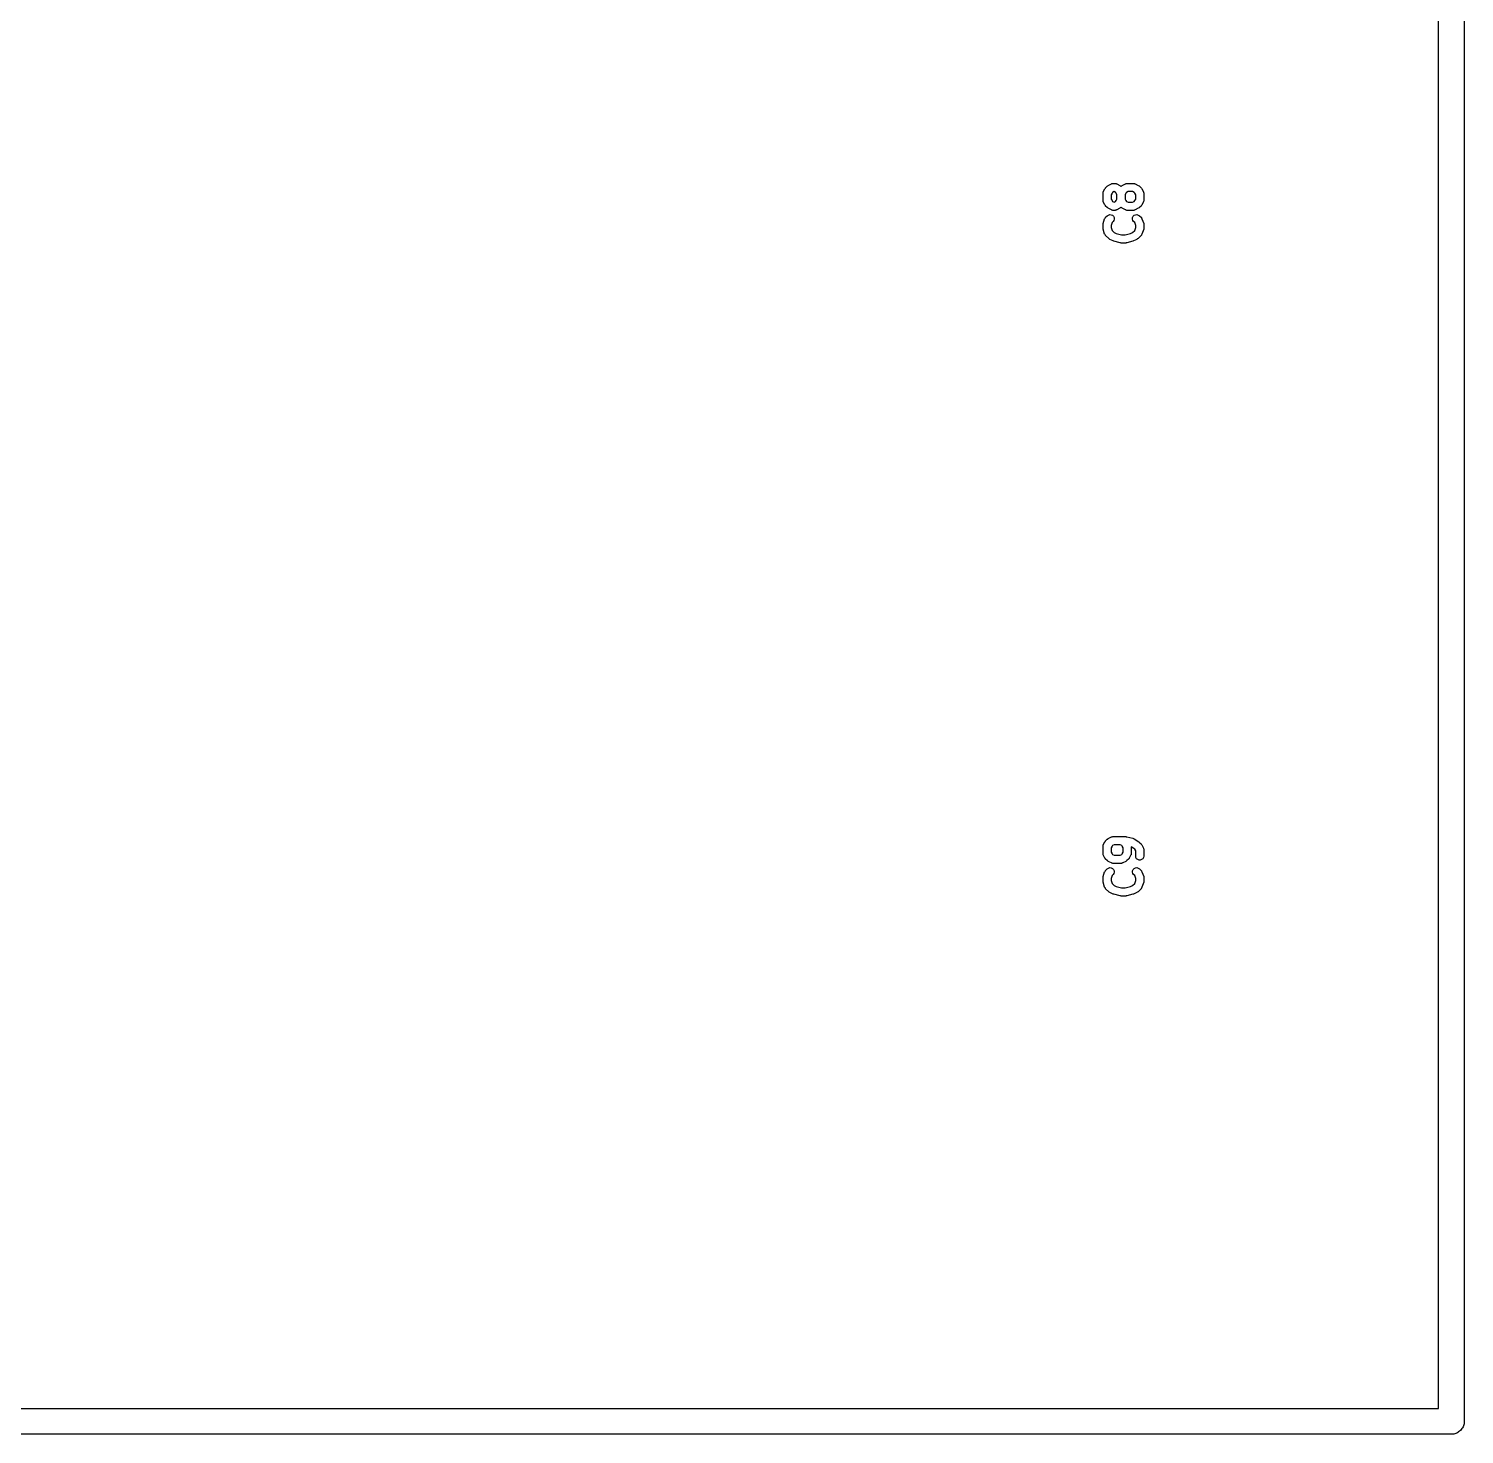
# Model space of a CAD drawing. Extents: x 93.8 to 153.2, y -121.7 to -73.6.
# Drawn here: x 124.64 to 130.22, y -117.4 to -111.93 of the extents above; entities that cross this region are included whole.
import ezdxf

# ---------------------------------------------------------------- set-up
doc = ezdxf.new("R2010")
doc.units = 0
doc.header["$MEASUREMENT"] = 0
doc.layers.add('BLACK', color=7, linetype='CONTINUOUS')

msp = doc.modelspace()

# ---------------------------------------------------------------- linework, layer by layer
at = {"layer": 'Black'}
for p, q in [((130.125, -115.57), (130.125, -102.285)), ((130.225, -102.235), (130.225, -115.57)), ((128.821, -112.566), (128.827, -112.554)), ((128.827, -112.554), (128.829, -112.552)), ((128.829, -112.552), (128.83, -112.55)), ((128.83, -112.55), (128.836, -112.544)), ((128.836, -112.544), (128.838, -112.543)), ((128.838, -112.543), (128.84, -112.541)), ((128.84, -112.541), (128.853, -112.535)), ((128.853, -112.535), (128.854, -112.534)), ((128.853, -112.535), (128.853, -112.535)), ((128.854, -112.534), (128.856, -112.534)), ((128.856, -112.534), (128.858, -112.533)), ((128.858, -112.533), (128.859, -112.533)), ((128.859, -112.533), (128.86, -112.533)), ((128.86, -112.533), (128.866, -112.533)), ((128.866, -112.533), (128.867, -112.533)), ((128.867, -112.533), (128.868, -112.533)), ((128.868, -112.533), (128.869, -112.534)), ((128.869, -112.534), (128.871, -112.534)), ((128.871, -112.534), (128.872, -112.535)), ((128.872, -112.535), (128.873, -112.535)), ((128.873, -112.535), (128.885, -112.541)), ((128.885, -112.541), (128.887, -112.543)), ((128.887, -112.543), (128.889, -112.544)), ((128.889, -112.544), (128.89, -112.545)), ((128.89, -112.545), (128.891, -112.544)), ((128.891, -112.544), (128.893, -112.543)), ((128.893, -112.543), (128.895, -112.541)), ((128.895, -112.541), (128.907, -112.535)), ((128.907, -112.535), (128.908, -112.535)), ((128.908, -112.535), (128.909, -112.534)), ((128.909, -112.534), (128.91, -112.534)), ((128.91, -112.534), (128.912, -112.533)), ((128.912, -112.533), (128.913, -112.533)), ((128.913, -112.533), (128.914, -112.533)), ((128.914, -112.533), (128.938, -112.533)), ((128.938, -112.533), (128.939, -112.533)), ((128.939, -112.533), (128.94, -112.533)), ((128.94, -112.533), (128.942, -112.534)), ((128.942, -112.534), (128.944, -112.534)), ((128.944, -112.534), (128.944, -112.535)), ((128.944, -112.535), (128.945, -112.535)), ((128.945, -112.535), (128.957, -112.541)), ((128.957, -112.541), (128.96, -112.543)), ((128.96, -112.543), (128.962, -112.544)), ((128.962, -112.544), (128.968, -112.55)), ((128.968, -112.55), (128.969, -112.552)), ((128.969, -112.552), (128.971, -112.554)), ((128.971, -112.554), (128.977, -112.566)), ((128.82, -112.57), (128.821, -112.568)), ((128.82, -112.572), (128.82, -112.57)), ((128.82, -112.573), (128.82, -112.572)), ((128.82, -112.598), (128.82, -112.573)), ((128.82, -112.573), (128.82, -112.573)), ((128.82, -112.599), (128.82, -112.598)), ((128.82, -112.598), (128.82, -112.598)), ((128.82, -112.601), (128.82, -112.599)), ((128.821, -112.603), (128.82, -112.601)), ((128.821, -112.567), (128.821, -112.566)), ((128.821, -112.568), (128.821, -112.567)), ((128.821, -112.604), (128.821, -112.603)), ((128.821, -112.605), (128.821, -112.604)), ((128.827, -112.617), (128.821, -112.605)), ((128.829, -112.619), (128.827, -112.617)), ((128.83, -112.621), (128.829, -112.619)), ((128.855, -112.571), (128.851, -112.577)), ((128.851, -112.577), (128.851, -112.594)), ((128.851, -112.594), (128.855, -112.6)), ((128.857, -112.568), (128.855, -112.571)), ((128.855, -112.6), (128.857, -112.603)), ((128.863, -112.565), (128.857, -112.568)), ((128.857, -112.603), (128.863, -112.606)), ((128.868, -112.568), (128.863, -112.565)), ((128.863, -112.606), (128.868, -112.603)), ((128.871, -112.571), (128.868, -112.568)), ((128.868, -112.603), (128.871, -112.6)), ((128.874, -112.577), (128.871, -112.571)), ((128.871, -112.6), (128.874, -112.594)), ((128.874, -112.594), (128.874, -112.577)), ((128.909, -112.571), (128.906, -112.577)), ((128.906, -112.577), (128.906, -112.594)), ((128.906, -112.594), (128.909, -112.6)), ((128.911, -112.568), (128.909, -112.571)), ((128.909, -112.6), (128.911, -112.603)), ((128.918, -112.565), (128.911, -112.568)), ((128.911, -112.603), (128.918, -112.606)), ((128.935, -112.565), (128.918, -112.565)), ((128.918, -112.606), (128.935, -112.606)), ((128.941, -112.568), (128.935, -112.565)), ((128.935, -112.606), (128.941, -112.603)), ((128.943, -112.571), (128.941, -112.568)), ((128.941, -112.603), (128.943, -112.6)), ((128.947, -112.577), (128.943, -112.571)), ((128.943, -112.6), (128.947, -112.594)), ((128.947, -112.594), (128.947, -112.577)), ((128.969, -112.619), (128.968, -112.621)), ((128.971, -112.617), (128.969, -112.619)), ((128.977, -112.605), (128.971, -112.617)), ((128.977, -112.566), (128.977, -112.567)), ((128.977, -112.567), (128.977, -112.568)), ((128.977, -112.568), (128.978, -112.57)), ((128.978, -112.601), (128.977, -112.603)), ((128.977, -112.603), (128.977, -112.604)), ((128.977, -112.604), (128.977, -112.605)), ((128.978, -112.57), (128.978, -112.572)), ((128.978, -112.572), (128.978, -112.573)), ((128.978, -112.573), (128.978, -112.573)), ((128.978, -112.573), (128.978, -112.598)), ((128.978, -112.598), (128.978, -112.598)), ((128.978, -112.598), (128.978, -112.599)), ((128.978, -112.599), (128.978, -112.601)), ((128.82, -112.689), (128.826, -112.671)), ((128.826, -112.671), (128.827, -112.67)), ((128.827, -112.67), (128.828, -112.668)), ((128.827, -112.67), (128.827, -112.67)), ((128.828, -112.668), (128.829, -112.666)), ((128.829, -112.666), (128.83, -112.666)), ((128.836, -112.627), (128.83, -112.621)), ((128.83, -112.665), (128.836, -112.659)), ((128.83, -112.666), (128.83, -112.665)), ((128.838, -112.628), (128.836, -112.627)), ((128.836, -112.659), (128.841, -112.656)), ((128.84, -112.63), (128.838, -112.628)), ((128.853, -112.636), (128.84, -112.63)), ((128.841, -112.656), (128.846, -112.654)), ((128.846, -112.654), (128.852, -112.655)), ((128.852, -112.655), (128.857, -112.657)), ((128.854, -112.637), (128.853, -112.636)), ((128.853, -112.636), (128.853, -112.636)), ((128.856, -112.637), (128.854, -112.637)), ((128.858, -112.638), (128.856, -112.637)), ((128.857, -112.657), (128.861, -112.661)), ((128.859, -112.638), (128.858, -112.638)), ((128.86, -112.638), (128.859, -112.638)), ((128.866, -112.638), (128.86, -112.638)), ((128.861, -112.661), (128.863, -112.666)), ((128.863, -112.672), (128.862, -112.677)), ((128.863, -112.666), (128.863, -112.672)), ((128.867, -112.638), (128.866, -112.638)), ((128.868, -112.638), (128.867, -112.638)), ((128.869, -112.637), (128.868, -112.638)), ((128.871, -112.637), (128.869, -112.637)), ((128.872, -112.636), (128.871, -112.637)), ((128.873, -112.636), (128.872, -112.636)), ((128.885, -112.63), (128.873, -112.636)), ((128.887, -112.628), (128.885, -112.63)), ((128.889, -112.627), (128.887, -112.628)), ((128.89, -112.626), (128.889, -112.627)), ((128.891, -112.627), (128.89, -112.626)), ((128.893, -112.628), (128.891, -112.627)), ((128.895, -112.63), (128.893, -112.628)), ((128.907, -112.636), (128.895, -112.63)), ((128.908, -112.636), (128.907, -112.636)), ((128.909, -112.637), (128.908, -112.636)), ((128.91, -112.637), (128.909, -112.637)), ((128.912, -112.638), (128.91, -112.637)), ((128.913, -112.638), (128.912, -112.638)), ((128.914, -112.638), (128.913, -112.638)), ((128.938, -112.638), (128.914, -112.638)), ((128.935, -112.666), (128.937, -112.661)), ((128.935, -112.672), (128.935, -112.666)), ((128.936, -112.677), (128.935, -112.672)), ((128.937, -112.661), (128.941, -112.657)), ((128.939, -112.638), (128.938, -112.638)), ((128.94, -112.638), (128.939, -112.638)), ((128.942, -112.637), (128.94, -112.638)), ((128.941, -112.657), (128.946, -112.655)), ((128.944, -112.637), (128.942, -112.637)), ((128.945, -112.636), (128.944, -112.636)), ((128.944, -112.636), (128.944, -112.637)), ((128.957, -112.63), (128.945, -112.636)), ((128.946, -112.655), (128.952, -112.654)), ((128.952, -112.654), (128.957, -112.656)), ((128.96, -112.628), (128.957, -112.63)), ((128.957, -112.656), (128.962, -112.659)), ((128.962, -112.627), (128.96, -112.628)), ((128.968, -112.621), (128.962, -112.627)), ((128.962, -112.659), (128.968, -112.665)), ((128.968, -112.665), (128.968, -112.666)), ((128.968, -112.666), (128.969, -112.666)), ((128.969, -112.666), (128.97, -112.668)), ((128.97, -112.668), (128.971, -112.67)), ((128.971, -112.67), (128.971, -112.67)), ((128.971, -112.67), (128.971, -112.671)), ((128.971, -112.671), (128.978, -112.689)), ((128.82, -112.692), (128.82, -112.689)), ((128.82, -112.694), (128.82, -112.692)), ((128.82, -112.706), (128.82, -112.694)), ((128.82, -112.709), (128.82, -112.706)), ((128.82, -112.711), (128.82, -112.709)), ((128.826, -112.73), (128.82, -112.711)), ((128.827, -112.73), (128.826, -112.73)), ((128.827, -112.731), (128.827, -112.73)), ((128.855, -112.685), (128.851, -112.697)), ((128.851, -112.697), (128.851, -112.704)), ((128.851, -112.704), (128.855, -112.716)), ((128.859, -112.681), (128.855, -112.685)), ((128.855, -112.716), (128.863, -112.724)), ((128.862, -112.677), (128.859, -112.681)), ((128.863, -112.724), (128.871, -112.728)), ((128.871, -112.728), (128.892, -112.733)), ((128.906, -112.733), (128.927, -112.728)), ((128.927, -112.728), (128.935, -112.724)), ((128.935, -112.724), (128.943, -112.716)), ((128.939, -112.681), (128.936, -112.677)), ((128.943, -112.685), (128.939, -112.681)), ((128.947, -112.697), (128.943, -112.685)), ((128.943, -112.716), (128.947, -112.704)), ((128.947, -112.704), (128.947, -112.697)), ((128.978, -112.711), (128.971, -112.73)), ((128.971, -112.73), (128.971, -112.73)), ((128.971, -112.73), (128.971, -112.731)), ((128.978, -112.689), (128.978, -112.692)), ((128.978, -112.692), (128.978, -112.694)), ((128.978, -112.694), (128.978, -112.706)), ((128.978, -112.706), (128.978, -112.709)), ((128.978, -112.709), (128.978, -112.711)), ((128.828, -112.733), (128.827, -112.731)), ((128.829, -112.734), (128.828, -112.733)), ((128.83, -112.735), (128.829, -112.734)), ((128.83, -112.736), (128.83, -112.735)), ((128.842, -112.748), (128.83, -112.736)), ((128.844, -112.749), (128.842, -112.748)), ((128.846, -112.751), (128.844, -112.749)), ((128.859, -112.757), (128.846, -112.751)), ((128.86, -112.757), (128.859, -112.757)), ((128.862, -112.758), (128.86, -112.757)), ((128.886, -112.764), (128.862, -112.758)), ((128.888, -112.764), (128.886, -112.764)), ((128.89, -112.765), (128.888, -112.764)), ((128.908, -112.765), (128.89, -112.765)), ((128.892, -112.733), (128.906, -112.733)), ((128.91, -112.764), (128.908, -112.765)), ((128.912, -112.764), (128.91, -112.764)), ((128.936, -112.758), (128.912, -112.764)), ((128.938, -112.757), (128.936, -112.758)), ((128.939, -112.757), (128.938, -112.757)), ((128.951, -112.751), (128.939, -112.757)), ((128.953, -112.749), (128.951, -112.751)), ((128.956, -112.748), (128.953, -112.749)), ((128.968, -112.736), (128.956, -112.748)), ((128.969, -112.734), (128.968, -112.735)), ((128.968, -112.735), (128.968, -112.736)), ((128.97, -112.733), (128.969, -112.734)), ((128.971, -112.731), (128.97, -112.733)), ((128.84, -115.081), (128.853, -115.075)), ((128.853, -115.075), (128.854, -115.074)), ((128.853, -115.075), (128.853, -115.075)), ((128.854, -115.074), (128.856, -115.074)), ((128.856, -115.074), (128.858, -115.073)), ((128.858, -115.073), (128.859, -115.073)), ((128.859, -115.073), (128.86, -115.073)), ((128.86, -115.073), (128.908, -115.073)), ((128.908, -115.073), (128.91, -115.074)), ((128.91, -115.074), (128.912, -115.074)), ((128.912, -115.074), (128.936, -115.08)), ((128.82, -115.11), (128.821, -115.108)), ((128.82, -115.112), (128.82, -115.11)), ((128.82, -115.113), (128.82, -115.112)), ((128.82, -115.138), (128.82, -115.113)), ((128.82, -115.113), (128.82, -115.113)), ((128.821, -115.106), (128.827, -115.094)), ((128.821, -115.107), (128.821, -115.106)), ((128.821, -115.108), (128.821, -115.107)), ((128.827, -115.094), (128.829, -115.092)), ((128.829, -115.092), (128.83, -115.09)), ((128.83, -115.09), (128.836, -115.084)), ((128.836, -115.084), (128.838, -115.083)), ((128.838, -115.083), (128.84, -115.081)), ((128.855, -115.111), (128.851, -115.117)), ((128.851, -115.117), (128.851, -115.134)), ((128.857, -115.108), (128.855, -115.111)), ((128.863, -115.105), (128.857, -115.108)), ((128.886, -115.105), (128.863, -115.105)), ((128.893, -115.108), (128.886, -115.105)), ((128.895, -115.111), (128.893, -115.108)), ((128.898, -115.117), (128.895, -115.111)), ((128.898, -115.134), (128.898, -115.117)), ((128.94, -115.12), (128.93, -115.113)), ((128.93, -115.113), (128.93, -115.113)), ((128.93, -115.113), (128.93, -115.138)), ((128.936, -115.08), (128.936, -115.08)), ((128.936, -115.08), (128.936, -115.08)), ((128.936, -115.08), (128.936, -115.08)), ((128.936, -115.08), (128.938, -115.081)), ((128.938, -115.081), (128.941, -115.082)), ((128.943, -115.123), (128.94, -115.12)), ((128.941, -115.082), (128.959, -115.094)), ((128.947, -115.129), (128.943, -115.123)), ((128.947, -115.15), (128.947, -115.129)), ((128.959, -115.094), (128.96, -115.095)), ((128.96, -115.095), (128.962, -115.096)), ((128.962, -115.096), (128.968, -115.102)), ((128.968, -115.102), (128.969, -115.104)), ((128.969, -115.104), (128.971, -115.106)), ((128.971, -115.106), (128.977, -115.118)), ((128.977, -115.118), (128.977, -115.119)), ((128.977, -115.119), (128.977, -115.12)), ((128.977, -115.12), (128.978, -115.122)), ((128.978, -115.122), (128.978, -115.124)), ((128.978, -115.124), (128.978, -115.125)), ((128.978, -115.125), (128.978, -115.125)), ((128.978, -115.125), (128.978, -115.15)), ((128.82, -115.139), (128.82, -115.138)), ((128.82, -115.138), (128.82, -115.138)), ((128.82, -115.141), (128.82, -115.139)), ((128.821, -115.143), (128.82, -115.141)), ((128.821, -115.144), (128.821, -115.143)), ((128.821, -115.145), (128.821, -115.144)), ((128.827, -115.157), (128.821, -115.145)), ((128.829, -115.159), (128.827, -115.157)), ((128.83, -115.161), (128.829, -115.159)), ((128.836, -115.167), (128.83, -115.161)), ((128.838, -115.168), (128.836, -115.167)), ((128.84, -115.17), (128.838, -115.168)), ((128.853, -115.176), (128.84, -115.17)), ((128.851, -115.134), (128.855, -115.14)), ((128.854, -115.177), (128.853, -115.176)), ((128.853, -115.176), (128.853, -115.176)), ((128.856, -115.177), (128.854, -115.177)), ((128.855, -115.14), (128.857, -115.143)), ((128.858, -115.178), (128.856, -115.177)), ((128.857, -115.143), (128.863, -115.146)), ((128.859, -115.178), (128.858, -115.178)), ((128.86, -115.178), (128.859, -115.178)), ((128.89, -115.178), (128.86, -115.178)), ((128.863, -115.146), (128.886, -115.146)), ((128.886, -115.146), (128.893, -115.143)), ((128.891, -115.178), (128.89, -115.178)), ((128.892, -115.178), (128.891, -115.178)), ((128.893, -115.177), (128.892, -115.178)), ((128.893, -115.143), (128.895, -115.14)), ((128.895, -115.177), (128.893, -115.177)), ((128.895, -115.14), (128.898, -115.134)), ((128.896, -115.176), (128.895, -115.177)), ((128.897, -115.176), (128.896, -115.176)), ((128.909, -115.17), (128.897, -115.176)), ((128.911, -115.168), (128.909, -115.17)), ((128.913, -115.167), (128.911, -115.168)), ((128.919, -115.161), (128.913, -115.167)), ((128.921, -115.159), (128.919, -115.161)), ((128.922, -115.157), (128.921, -115.159)), ((128.928, -115.145), (128.922, -115.157)), ((128.929, -115.144), (128.928, -115.145)), ((128.93, -115.139), (128.929, -115.141)), ((128.929, -115.141), (128.929, -115.143)), ((128.929, -115.143), (128.929, -115.144)), ((128.93, -115.138), (128.93, -115.138)), ((128.93, -115.138), (128.93, -115.139)), ((128.948, -115.155), (128.947, -115.15)), ((128.95, -115.16), (128.948, -115.155)), ((128.955, -115.163), (128.95, -115.16)), ((128.96, -115.165), (128.955, -115.163)), ((128.965, -115.165), (128.96, -115.165)), ((128.97, -115.163), (128.965, -115.165)), ((128.975, -115.16), (128.97, -115.163)), ((128.977, -115.155), (128.975, -115.16)), ((128.978, -115.15), (128.977, -115.155)), ((128.82, -115.229), (128.826, -115.211)), ((128.82, -115.232), (128.82, -115.229)), ((128.82, -115.234), (128.82, -115.232)), ((128.82, -115.246), (128.82, -115.234)), ((128.826, -115.211), (128.827, -115.21)), ((128.827, -115.21), (128.828, -115.208)), ((128.827, -115.21), (128.827, -115.21)), ((128.828, -115.208), (128.829, -115.206)), ((128.829, -115.206), (128.83, -115.206)), ((128.83, -115.205), (128.836, -115.199)), ((128.83, -115.206), (128.83, -115.205)), ((128.836, -115.199), (128.841, -115.196)), ((128.841, -115.196), (128.846, -115.194)), ((128.846, -115.194), (128.852, -115.195)), ((128.855, -115.225), (128.851, -115.237)), ((128.851, -115.237), (128.851, -115.244)), ((128.852, -115.195), (128.857, -115.197)), ((128.859, -115.221), (128.855, -115.225)), ((128.857, -115.197), (128.861, -115.201)), ((128.862, -115.217), (128.859, -115.221)), ((128.861, -115.201), (128.863, -115.206)), ((128.863, -115.212), (128.862, -115.217)), ((128.863, -115.206), (128.863, -115.212)), ((128.935, -115.206), (128.937, -115.201)), ((128.935, -115.212), (128.935, -115.206)), ((128.936, -115.217), (128.935, -115.212)), ((128.939, -115.221), (128.936, -115.217)), ((128.937, -115.201), (128.941, -115.197)), ((128.943, -115.225), (128.939, -115.221)), ((128.941, -115.197), (128.946, -115.195)), ((128.947, -115.237), (128.943, -115.225)), ((128.946, -115.195), (128.952, -115.194)), ((128.947, -115.244), (128.947, -115.237)), ((128.952, -115.194), (128.957, -115.196)), ((128.957, -115.196), (128.962, -115.199)), ((128.962, -115.199), (128.968, -115.205)), ((128.968, -115.205), (128.968, -115.206)), ((128.968, -115.206), (128.969, -115.206)), ((128.969, -115.206), (128.97, -115.208)), ((128.97, -115.208), (128.971, -115.21)), ((128.971, -115.21), (128.971, -115.21)), ((128.971, -115.21), (128.971, -115.211)), ((128.971, -115.211), (128.978, -115.229)), ((128.978, -115.229), (128.978, -115.232)), ((128.978, -115.232), (128.978, -115.234)), ((128.978, -115.234), (128.978, -115.246)), ((128.82, -115.249), (128.82, -115.246)), ((128.82, -115.251), (128.82, -115.249)), ((128.826, -115.27), (128.82, -115.251)), ((128.827, -115.27), (128.826, -115.27)), ((128.827, -115.271), (128.827, -115.27)), ((128.828, -115.273), (128.827, -115.271)), ((128.829, -115.274), (128.828, -115.273)), ((128.83, -115.275), (128.829, -115.274)), ((128.83, -115.276), (128.83, -115.275)), ((128.842, -115.288), (128.83, -115.276)), ((128.844, -115.289), (128.842, -115.288)), ((128.846, -115.291), (128.844, -115.289)), ((128.859, -115.297), (128.846, -115.291)), ((128.851, -115.244), (128.855, -115.256)), ((128.855, -115.256), (128.863, -115.264)), ((128.86, -115.297), (128.859, -115.297)), ((128.862, -115.298), (128.86, -115.297)), ((128.886, -115.304), (128.862, -115.298)), ((128.863, -115.264), (128.871, -115.268)), ((128.871, -115.268), (128.892, -115.273)), ((128.892, -115.273), (128.906, -115.273)), ((128.906, -115.273), (128.927, -115.268)), ((128.936, -115.298), (128.912, -115.304)), ((128.927, -115.268), (128.935, -115.264)), ((128.935, -115.264), (128.943, -115.256)), ((128.938, -115.297), (128.936, -115.298)), ((128.939, -115.297), (128.938, -115.297)), ((128.951, -115.291), (128.939, -115.297)), ((128.943, -115.256), (128.947, -115.244)), ((128.953, -115.289), (128.951, -115.291)), ((128.956, -115.288), (128.953, -115.289)), ((128.968, -115.276), (128.956, -115.288)), ((128.969, -115.274), (128.968, -115.275)), ((128.968, -115.275), (128.968, -115.276)), ((128.97, -115.273), (128.969, -115.274)), ((128.971, -115.271), (128.97, -115.273)), ((128.978, -115.251), (128.971, -115.27)), ((128.971, -115.27), (128.971, -115.27)), ((128.971, -115.27), (128.971, -115.271)), ((128.978, -115.246), (128.978, -115.249)), ((128.978, -115.249), (128.978, -115.251)), ((128.888, -115.304), (128.886, -115.304)), ((128.89, -115.305), (128.888, -115.304)), ((128.908, -115.305), (128.89, -115.305)), ((128.91, -115.304), (128.908, -115.305)), ((128.912, -115.304), (128.91, -115.304)), ((130.125, -117.298), (130.125, -115.57)), ((130.225, -115.57), (130.225, -117.348)), ((102.92, -117.298), (130.125, -117.298)), ((130.222, -117.365), (130.22, -117.369)), ((130.223, -117.361), (130.222, -117.365)), ((130.224, -117.357), (130.223, -117.361)), ((130.225, -117.348), (130.224, -117.352)), ((130.224, -117.352), (130.224, -117.357)), ((130.175, -117.398), (102.87, -117.398)), ((130.179, -117.397), (130.175, -117.398)), ((130.184, -117.397), (130.179, -117.397)), ((130.188, -117.396), (130.184, -117.397)), ((130.192, -117.395), (130.188, -117.396)), ((130.196, -117.393), (130.192, -117.395)), ((130.2, -117.391), (130.196, -117.393)), ((130.203, -117.388), (130.2, -117.391)), ((130.207, -117.386), (130.203, -117.388)), ((130.21, -117.383), (130.207, -117.386)), ((130.213, -117.38), (130.21, -117.383)), ((130.215, -117.376), (130.213, -117.38)), ((130.218, -117.373), (130.215, -117.376)), ((130.22, -117.369), (130.218, -117.373))]:
    msp.add_line(p, q, dxfattribs=at)

doc.saveas('drawing.dxf')
